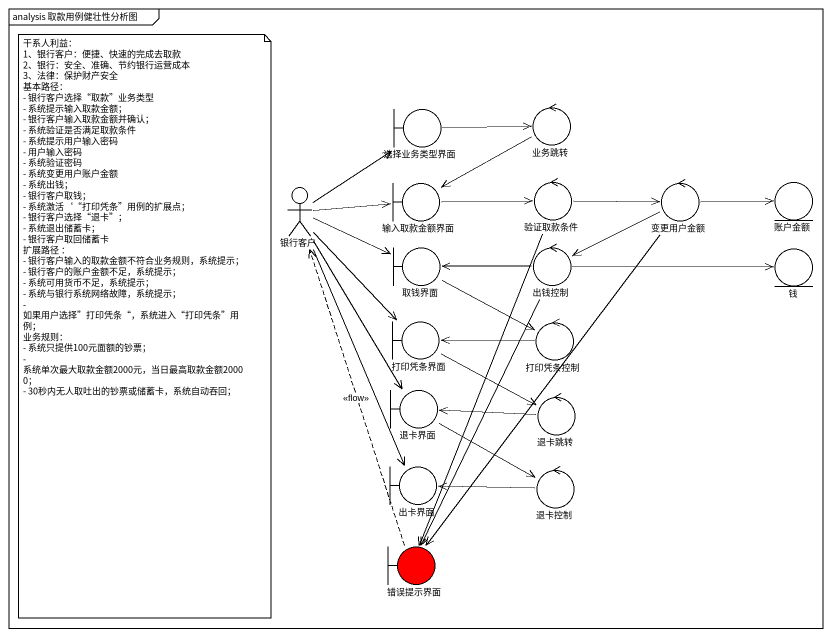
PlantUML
@startuml
mainframe analysis 取款用例健壮性分析图
boundary 选择业务类型界面
control 业务跳转
actor 银行客户
boundary 输入取款金额界面
control 验证取款条件
control 变更用户金额
entity 账户金额
boundary 取钱界面
control 出钱控制
entity 钱
boundary 打印凭条界面
control 打印凭条控制
boundary 退卡界面
control 退卡跳转
boundary 出卡界面
control 退卡控制
boundary 错误提示界面 #FF0000
选择业务类型界面 -right-> 业务跳转
业务跳转 -left-> 输入取款金额界面
银行客户 -up-> 选择业务类型界面
银行客户 -right-> 输入取款金额界面
银行客户 -right-> 取钱界面
银行客户 --> 打印凭条界面
银行客户 --> 退卡界面
银行客户 --> 出卡界面
输入取款金额界面 -right-> 验证取款条件
验证取款条件 -right-> 变更用户金额
验证取款条件 --> 错误提示界面
变更用户金额 -right-> 账户金额
变更用户金额 -left-> 出钱控制
变更用户金额 --> 错误提示界面
取钱界面 -right-> 打印凭条控制
出钱控制 -left-> 取钱界面
出钱控制 -right-> 钱
出钱控制 --> 错误提示界面
打印凭条界面 -right-> 退卡跳转
打印凭条控制 -left-> 打印凭条界面
退卡界面 -right-> 退卡控制
退卡跳转 -left-> 退卡界面
退卡控制 -left-> 出卡界面
错误提示界面 .up.> 银行客户 : <<flow>>
note as N1
  干系人利益：
  1、银行客户：便捷、快速的完成去取款
  2、银行：安全、准确、节约银行运营成本
  3、法律：保护财产安全
  基本路径：
  - 银行客户选择“取款”业务类型
  - 系统提示输入取款金额；
  - 银行客户输入取款金额并确认；
  - 系统验证是否满足取款条件
  - 系统提示用户输入密码
  - 用户输入密码
  - 系统验证密码
  - 系统变更用户账户金额
  - 系统出钱；
  - 银行客户取钱；
  - 系统激活‘“打印凭条”用例的扩展点；
  - 银行客户选择“退卡”；
  - 系统退出储蓄卡；
  - 银行客户取回储蓄卡
  扩展路径 ：
  - 银行客户输入的取款金额不符合业务规则，系统提示；
  - 银行客户的账户金额不足，系统提示；
  - 系统可用货币不足，系统提示；
  - 系统与银行系统网络故障，系统提示；
  - 如果用户选择”打印凭条“，系统进入“打印凭条”用例；
  业务规则：
  - 系统只提供100元面额的钞票；
  - 系统单次最大取款金额2000元，当日最高取款金额20000；
  - 30秒内无人取吐出的钞票或储蓄卡，系统自动吞回；
end note
@enduml
